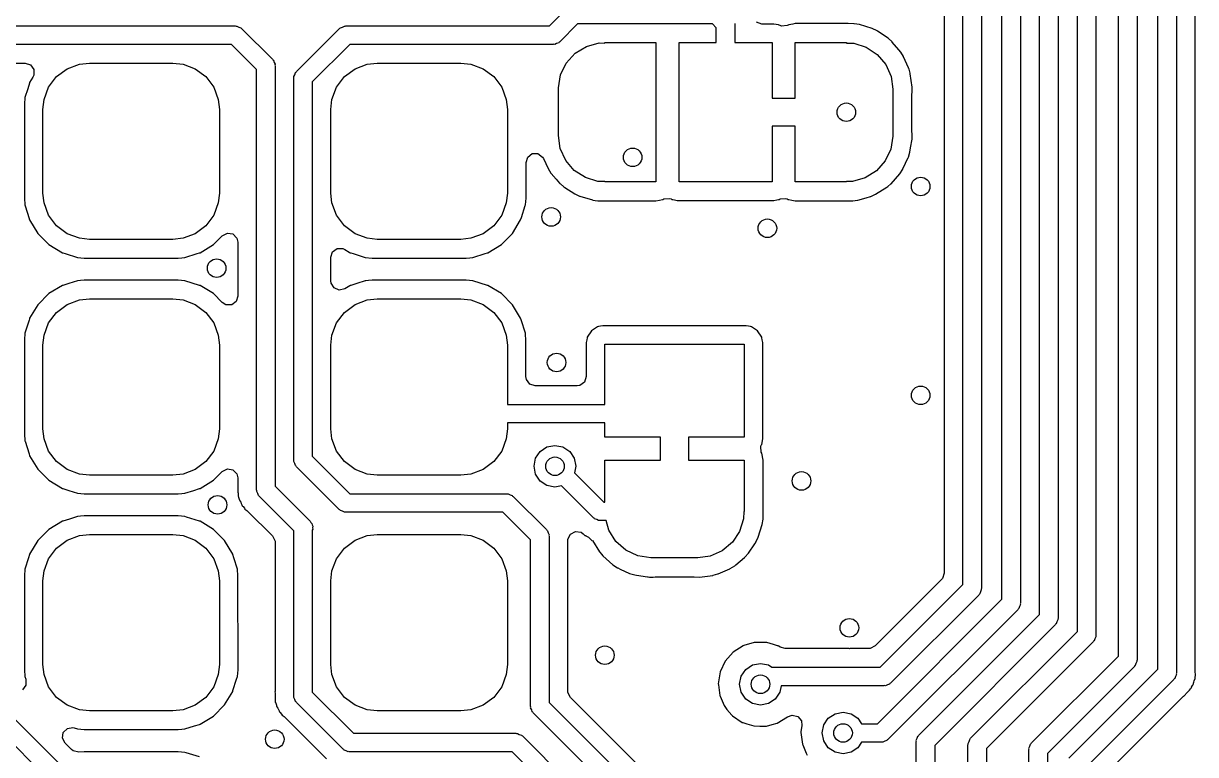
# Model space of a CAD drawing. Extents: x 100.2 to 143.8, y -109.8 to -50.2.
# Drawn here: x 119.29 to 131.91, y -89.07 to -81.19 of the extents above; entities that cross this region are included whole.
import ezdxf

# ---------------------------------------------------------------- set-up
doc = ezdxf.new("R2010")
doc.units = 0
doc.layers.add('BLACK', color=7, linetype='CONTINUOUS')

msp = doc.modelspace()

# ---------------------------------------------------------------- linework, layer by layer
at = {"layer": 'BLACK', "linetype": 'CONTINUOUS'}
for p, q in [((131.505, -88.1506), (131.505, -71.0234)), ((131.705, -70.982), (131.705, -88.192)), ((131.906, -88.1647), (131.906, -71.0355)), ((131.08, -88.0096), (131.08, -71.1684)), ((131.28, -71.127), (131.28, -88.051)), ((130.638, -87.7446), (130.638, -71.2924)), ((130.838, -71.251), (130.838, -87.786)), ((130.429, -71.407), (130.429, -87.603)), ((130.229, -87.5616), (130.229, -71.4484)), ((129.825, -87.3975), (129.825, -74.9234)), ((130.025, -74.882), (130.025, -87.4389)), ((129.605, -75.0656), (129.605, -87.2804)), ((129.405, -87.239), (129.405, -75.107)), ((129.204, -75.2311), (129.204, -87.1149)), ((124.953, -81.2205), (125.145, -81.0285)), ((118.112, -81.2205), (121.571, -81.2205)), ((121.571, -81.2205), (121.579, -81.223)), ((121.579, -81.223), (121.587, -81.2217)), ((121.587, -81.2217), (121.608, -81.2323)), ((121.608, -81.2323), (121.63, -81.2396)), ((121.63, -81.2396), (121.635, -81.2461)), ((121.635, -81.2461), (121.642, -81.2498)), ((121.642, -81.2498), (121.971, -81.5788)), ((122.229, -81.7112), (122.691, -81.2498)), ((122.691, -81.2498), (122.698, -81.2461)), ((122.698, -81.2461), (122.703, -81.2396)), ((122.703, -81.2396), (122.725, -81.2323)), ((122.725, -81.2323), (122.746, -81.2217)), ((122.746, -81.2217), (122.754, -81.223)), ((122.754, -81.223), (122.761, -81.2205)), ((122.761, -81.2205), (124.953, -81.2205)), ((125.257, -81.1992), (125.065, -81.3912)), ((126.708, -81.1992), (125.257, -81.1992)), ((126.75, -81.2414), (126.708, -81.1992)), ((126.75, -81.4), (126.75, -81.2414)), ((126.948, -81.1923), (126.95, -81.2)), ((126.95, -81.2), (126.95, -81.4)), ((127.241, -81.1995), (127.183, -81.1806)), ((127.37, -81.1995), (127.241, -81.1995)), ((127.396, -81.2048), (127.37, -81.1995)), ((127.419, -81.2092), (127.396, -81.2048)), ((127.428, -81.2111), (127.419, -81.2092)), ((127.419, -81.2092), (127.419, -81.2092)), ((127.436, -81.2165), (127.428, -81.2111)), ((127.437, -81.2169), (127.436, -81.2165)), ((127.452, -81.2217), (127.437, -81.2169)), ((127.513, -81.2169), (127.452, -81.2217)), ((127.514, -81.2165), (127.513, -81.2169)), ((127.522, -81.2111), (127.514, -81.2165)), ((127.531, -81.2092), (127.522, -81.2111)), ((127.575, -81.2004), (127.531, -81.2092)), ((127.531, -81.2092), (127.531, -81.2092)), ((127.6, -81.1956), (127.575, -81.2004)), ((128.075, -81.1956), (127.6, -81.1956)), ((128.087, -81.1948), (128.075, -81.1956)), ((128.088, -81.1948), (128.087, -81.1948)), ((128.091, -81.1943), (128.088, -81.1948)), ((128.088, -81.1948), (128.088, -81.1948)), ((128.169, -81.1958), (128.091, -81.1943)), ((128.231, -81.1969), (128.169, -81.1958)), ((128.235, -81.197), (128.231, -81.1969)), ((128.231, -81.1969), (128.231, -81.1969)), ((128.292, -81.2062), (128.235, -81.197)), ((128.428, -81.2489), (128.292, -81.2062)), ((128.481, -81.2739), (128.428, -81.2489)), ((125.058, -81.3949), (125.053, -81.4014)), ((125.065, -81.3912), (125.058, -81.3949)), ((128.484, -81.2758), (128.481, -81.2739)), ((128.486, -81.2773), (128.484, -81.2758)), ((128.484, -81.2758), (128.484, -81.2758)), ((128.6, -81.3533), (128.486, -81.2773)), ((128.643, -81.3919), (128.6, -81.3533)), ((128.645, -81.3946), (128.643, -81.3919)), ((128.717, -81.4794), (128.645, -81.3946)), ((121.53, -81.4205), (118.07, -81.4205)), ((121.8, -81.6909), (121.53, -81.4205)), ((122.803, -81.4205), (122.4, -81.8233)), ((124.995, -81.4205), (122.803, -81.4205)), ((125.002, -81.418), (124.995, -81.4205)), ((125.01, -81.4192), (125.002, -81.418)), ((125.031, -81.4086), (125.01, -81.4192)), ((125.053, -81.4014), (125.031, -81.4086)), ((125.135, -81.6204), (125.231, -81.5153)), ((125.231, -81.5153), (125.351, -81.4411)), ((125.351, -81.4411), (125.488, -81.4038)), ((125.488, -81.4038), (125.55, -81.405)), ((125.55, -81.405), (125.55, -81.4)), ((125.55, -81.4), (126.1, -81.4)), ((126.1, -81.4), (126.1, -82.9)), ((126.35, -82.9), (126.35, -81.4)), ((126.35, -81.4), (126.75, -81.4)), ((126.95, -81.4), (127.35, -81.4)), ((127.35, -81.4), (127.35, -82)), ((127.6, -82), (127.6, -81.4)), ((127.6, -81.4), (128.15, -81.4)), ((128.15, -81.4), (128.15, -81.405)), ((128.15, -81.405), (128.23, -81.4064)), ((128.23, -81.4064), (128.365, -81.4487)), ((128.365, -81.4487), (128.483, -81.5273)), ((128.735, -81.5015), (128.717, -81.4794)), ((128.766, -81.5507), (128.735, -81.5015)), ((118.328, -81.621), (119.307, -81.621)), ((119.307, -81.621), (119.366, -81.6399)), ((119.366, -81.6399), (119.402, -81.6894)), ((119.76, -81.6814), (119.892, -81.6317)), ((119.892, -81.6317), (120, -81.62)), ((120, -81.62), (120.9, -81.62)), ((120.9, -81.62), (121.008, -81.6317)), ((121.008, -81.6317), (121.14, -81.6814)), ((121.971, -81.5788), (121.975, -81.586)), ((121.975, -81.586), (121.981, -81.5907)), ((121.981, -81.5907), (121.989, -81.613)), ((121.989, -81.613), (121.999, -81.6339)), ((121.999, -81.6339), (121.998, -81.6418)), ((121.998, -81.6418), (122, -81.6495)), ((122, -81.6495), (122, -86.1781)), ((122.86, -81.6814), (122.992, -81.6317)), ((122.992, -81.6317), (123.1, -81.62)), ((123.1, -81.62), (124, -81.62)), ((124, -81.62), (124.108, -81.6317)), ((124.108, -81.6317), (124.24, -81.6814)), ((125.074, -81.748), (125.135, -81.6204)), ((128.483, -81.5273), (128.574, -81.6358)), ((128.574, -81.6358), (128.632, -81.7655)), ((128.767, -81.554), (128.766, -81.5507)), ((128.82, -81.6729), (128.767, -81.554)), ((128.767, -81.554), (128.767, -81.554)), ((119.392, -81.7713), (119.357, -81.8294)), ((119.402, -81.7506), (119.392, -81.7713)), ((119.402, -81.6894), (119.402, -81.7506)), ((119.561, -81.8797), (119.646, -81.7664)), ((119.646, -81.7664), (119.76, -81.6814)), ((121.14, -81.6814), (121.254, -81.7664)), ((121.254, -81.7664), (121.339, -81.8797)), ((121.8, -86.2195), (121.8, -81.6909)), ((122.2, -81.7819), (122.202, -81.7742)), ((122.201, -81.7662), (122.212, -81.7454)), ((122.202, -81.7742), (122.201, -81.7662)), ((122.212, -81.7454), (122.219, -81.7231)), ((122.219, -81.7231), (122.226, -81.7183)), ((122.226, -81.7183), (122.229, -81.7112)), ((122.661, -81.8797), (122.746, -81.7664)), ((122.746, -81.7664), (122.86, -81.6814)), ((124.24, -81.6814), (124.354, -81.7664)), ((124.354, -81.7664), (124.439, -81.8797)), ((125.05, -81.8878), (125.074, -81.748)), ((128.632, -81.7655), (128.649, -81.9)), ((128.824, -81.6818), (128.82, -81.6729)), ((128.825, -81.6852), (128.824, -81.6818)), ((128.837, -81.7299), (128.825, -81.6852)), ((128.825, -81.6852), (128.825, -81.6852)), ((128.839, -81.7377), (128.837, -81.7299)), ((128.858, -81.8797), (128.839, -81.7377)), ((119.336, -81.8973), (119.306, -81.9912)), ((119.355, -81.8351), (119.336, -81.8973)), ((119.357, -81.8294), (119.355, -81.8351)), ((119.355, -81.8351), (119.355, -81.8351)), ((119.512, -82.0124), (119.561, -81.8797)), ((121.339, -81.8797), (121.388, -82.0124)), ((122.2, -85.8981), (122.2, -81.7819)), ((122.4, -81.8233), (122.4, -85.8567)), ((122.612, -82.0124), (122.661, -81.8797)), ((124.439, -81.8797), (124.488, -82.0124)), ((125.05, -81.9), (125.05, -81.8878)), ((125.05, -82.4), (125.05, -81.9)), ((128.649, -81.9), (128.65, -81.9)), ((128.65, -81.9), (128.65, -82.4)), ((128.857, -81.9376), (128.858, -81.8797)), ((119.306, -81.9912), (119.3, -82.0637)), ((119.5, -82.1197), (119.512, -82.0124)), ((121.388, -82.0124), (121.4, -82.1197)), ((122.6, -82.1197), (122.612, -82.0124)), ((124.488, -82.0124), (124.5, -82.1197)), ((127.35, -82), (127.6, -82)), ((128.854, -81.9624), (128.856, -81.9472)), ((128.854, -82.3474), (128.854, -81.9624)), ((128.856, -81.9472), (128.857, -81.9411)), ((128.857, -81.9411), (128.857, -81.9376)), ((128.857, -81.9411), (128.857, -81.9411)), ((119.3, -82.0637), (119.3, -83.0763)), ((119.5, -83.0203), (119.5, -82.1197)), ((121.4, -82.1197), (121.4, -83.0203)), ((122.6, -83.0203), (122.6, -82.1197)), ((124.5, -82.1197), (124.5, -83.0203)), ((125.07, -82.5403), (125.05, -82.4)), ((127.6, -82.3), (127.35, -82.3)), ((127.35, -82.3), (127.35, -82.9)), ((127.6, -82.9), (127.6, -82.3)), ((128.65, -82.4061), (128.628, -82.5462)), ((128.65, -82.4), (128.649, -82.4)), ((128.649, -82.4), (128.65, -82.4061)), ((128.855, -82.3602), (128.854, -82.3474)), ((128.858, -82.3797), (128.855, -82.3602)), ((128.857, -82.4376), (128.858, -82.3797)), ((128.835, -82.5791), (128.842, -82.5326)), ((128.842, -82.5326), (128.857, -82.4411)), ((128.857, -82.4411), (128.857, -82.4376)), ((128.857, -82.4411), (128.857, -82.4411)), ((124.701, -82.6906), (124.719, -82.6324)), ((124.719, -82.6324), (124.769, -82.5964)), ((124.769, -82.5964), (124.83, -82.5964)), ((124.83, -82.5964), (124.88, -82.6324)), ((124.88, -82.6324), (124.89, -82.6496)), ((124.89, -82.6496), (124.938, -82.7568)), ((125.129, -82.6694), (125.07, -82.5403)), ((128.628, -82.5462), (128.568, -82.6745)), ((128.759, -82.7597), (128.817, -82.6378)), ((128.817, -82.6378), (128.818, -82.6346)), ((128.818, -82.6346), (128.835, -82.5791)), ((124.701, -83.0763), (124.701, -82.6906)), ((124.938, -82.7568), (124.97, -82.8056)), ((125.221, -82.7768), (125.129, -82.6694)), ((125.34, -82.8539), (125.221, -82.7768)), ((128.474, -82.7808), (128.354, -82.8564)), ((128.568, -82.6745), (128.474, -82.7808)), ((128.725, -82.8127), (128.757, -82.7642)), ((128.757, -82.7642), (128.759, -82.7597)), ((124.97, -82.8056), (124.972, -82.8083)), ((124.972, -82.8083), (124.972, -82.8083)), ((124.972, -82.8083), (125.026, -82.871)), ((125.026, -82.871), (125.063, -82.9141)), ((125.476, -82.8945), (125.34, -82.8539)), ((125.55, -82.895), (125.476, -82.8945)), ((125.55, -82.9), (125.55, -82.895)), ((126.1, -82.9), (125.55, -82.9)), ((127.35, -82.9), (126.35, -82.9)), ((128.15, -82.9), (127.6, -82.9)), ((128.218, -82.8954), (128.15, -82.895)), ((128.15, -82.895), (128.15, -82.9)), ((128.354, -82.8564), (128.218, -82.8954)), ((128.631, -82.92), (128.725, -82.8127)), ((119.512, -83.1276), (119.5, -83.0203)), ((121.4, -83.0203), (121.388, -83.1276)), ((122.612, -83.1276), (122.6, -83.0203)), ((124.5, -83.0203), (124.488, -83.1276)), ((125.063, -82.9141), (125.066, -82.9164)), ((125.066, -82.9164), (125.066, -82.9164)), ((125.066, -82.9164), (125.072, -82.9223)), ((125.072, -82.9223), (125.107, -82.9522)), ((125.107, -82.9522), (125.11, -82.9541)), ((125.11, -82.9541), (125.11, -82.9541)), ((125.11, -82.9541), (125.118, -82.9595)), ((125.118, -82.9595), (125.227, -83.0301)), ((125.227, -83.0301), (125.235, -83.034)), ((125.235, -83.034), (125.276, -83.0529)), ((128.412, -83.0577), (128.465, -83.034)), ((128.465, -83.034), (128.586, -82.9576)), ((128.586, -82.9576), (128.596, -82.9499)), ((128.596, -82.9499), (128.628, -82.9223)), ((128.628, -82.9223), (128.631, -82.92)), ((128.628, -82.9223), (128.628, -82.9223)), ((119.3, -83.0763), (119.306, -83.1488)), ((119.306, -83.1488), (119.334, -83.2385)), ((119.561, -83.2603), (119.512, -83.1276)), ((121.388, -83.1276), (121.339, -83.2603)), ((122.661, -83.2603), (122.612, -83.1276)), ((124.488, -83.1276), (124.439, -83.2603)), ((124.651, -83.2859), (124.692, -83.1538)), ((124.692, -83.1538), (124.694, -83.1488)), ((124.694, -83.1488), (124.701, -83.0763)), ((125.276, -83.0529), (125.276, -83.0529)), ((125.276, -83.0529), (125.28, -83.0544)), ((125.28, -83.0544), (125.417, -83.0955)), ((125.417, -83.0955), (125.42, -83.096)), ((125.42, -83.096), (125.42, -83.096)), ((125.42, -83.096), (125.444, -83.0996)), ((125.444, -83.0996), (125.474, -83.104)), ((125.474, -83.104), (125.617, -83.1049)), ((125.617, -83.1049), (125.62, -83.1046)), ((125.62, -83.1046), (125.624, -83.1044)), ((125.624, -83.1044), (126.1, -83.1044)), ((126.1, -83.1044), (126.137, -83.097)), ((126.137, -83.097), (126.169, -83.0908)), ((126.169, -83.0908), (126.178, -83.0889)), ((126.169, -83.0908), (126.169, -83.0908)), ((126.178, -83.0889), (126.186, -83.0835)), ((126.186, -83.0835), (126.187, -83.0831)), ((126.187, -83.0831), (126.248, -83.0783)), ((126.248, -83.0783), (126.263, -83.0831)), ((126.263, -83.0831), (126.264, -83.0835)), ((126.264, -83.0835), (126.272, -83.0889)), ((126.272, -83.0889), (126.281, -83.0908)), ((126.281, -83.0908), (126.281, -83.0908)), ((126.281, -83.0908), (126.3, -83.0944)), ((126.3, -83.0944), (126.33, -83.1005)), ((126.33, -83.1005), (127.37, -83.1005)), ((127.37, -83.1005), (127.4, -83.0944)), ((127.4, -83.0944), (127.419, -83.0908)), ((127.419, -83.0908), (127.428, -83.0889)), ((127.419, -83.0908), (127.419, -83.0908)), ((127.428, -83.0889), (127.436, -83.0835)), ((127.436, -83.0835), (127.437, -83.0831)), ((127.437, -83.0831), (127.498, -83.0783)), ((127.498, -83.0783), (127.513, -83.0831)), ((127.513, -83.0831), (127.514, -83.0835)), ((127.514, -83.0835), (127.522, -83.0889)), ((127.522, -83.0889), (127.531, -83.0908)), ((127.531, -83.0908), (127.531, -83.0908)), ((127.531, -83.0908), (127.563, -83.097)), ((127.563, -83.097), (127.6, -83.1044)), ((127.6, -83.1044), (128.141, -83.1044)), ((128.141, -83.1044), (128.142, -83.1044)), ((128.142, -83.1044), (128.217, -83.1049)), ((128.217, -83.1049), (128.221, -83.1044)), ((128.221, -83.1044), (128.271, -83.0975)), ((128.221, -83.1044), (128.221, -83.1044)), ((128.271, -83.0975), (128.275, -83.097)), ((128.271, -83.0975), (128.271, -83.0975)), ((128.275, -83.097), (128.363, -83.0718)), ((128.363, -83.0718), (128.409, -83.0586)), ((128.409, -83.0586), (128.412, -83.0577)), ((128.409, -83.0586), (128.409, -83.0586)), ((119.334, -83.2385), (119.349, -83.2859)), ((119.349, -83.2859), (119.357, -83.3106)), ((119.646, -83.3736), (119.561, -83.2603)), ((121.339, -83.2603), (121.254, -83.3736)), ((122.746, -83.3736), (122.661, -83.2603)), ((124.439, -83.2603), (124.354, -83.3736)), ((124.643, -83.3106), (124.651, -83.2859)), ((119.357, -83.3106), (119.445, -83.4555)), ((119.76, -83.4586), (119.646, -83.3736)), ((121.254, -83.3736), (121.14, -83.4586)), ((122.86, -83.4586), (122.746, -83.3736)), ((124.354, -83.3736), (124.24, -83.4586)), ((124.555, -83.4555), (124.643, -83.3106)), ((119.445, -83.4555), (119.564, -83.5754)), ((119.892, -83.5083), (119.76, -83.4586)), ((120, -83.52), (119.892, -83.5083)), ((120.9, -83.52), (120, -83.52)), ((121.008, -83.5083), (120.9, -83.52)), ((121.14, -83.4586), (121.008, -83.5083)), ((121.336, -83.5754), (121.431, -83.4799)), ((121.431, -83.4799), (121.486, -83.4521)), ((121.486, -83.4521), (121.546, -83.4617)), ((121.546, -83.4617), (121.589, -83.505)), ((121.589, -83.505), (121.6, -83.5499)), ((122.992, -83.5083), (122.86, -83.4586)), ((123.1, -83.52), (122.992, -83.5083)), ((124, -83.52), (123.1, -83.52)), ((124.108, -83.5083), (124, -83.52)), ((124.24, -83.4586), (124.108, -83.5083)), ((124.436, -83.5754), (124.555, -83.4555)), ((119.564, -83.5754), (119.709, -83.6632)), ((119.709, -83.6632), (119.715, -83.6649)), ((119.715, -83.6649), (119.715, -83.6649)), ((119.715, -83.6649), (119.74, -83.6728)), ((121.16, -83.6728), (121.185, -83.6649)), ((121.185, -83.6649), (121.191, -83.6632)), ((121.185, -83.6649), (121.185, -83.6649)), ((121.191, -83.6632), (121.336, -83.5754)), ((121.6, -83.5499), (121.6, -84.1301)), ((122.601, -83.7123), (122.619, -83.6541)), ((122.619, -83.6541), (122.669, -83.6182)), ((122.669, -83.6182), (122.73, -83.6182)), ((122.73, -83.6182), (122.751, -83.6276)), ((122.751, -83.6276), (122.798, -83.6561)), ((122.798, -83.6561), (122.809, -83.6632)), ((122.809, -83.6632), (122.815, -83.6649)), ((122.815, -83.6649), (122.815, -83.6649)), ((122.815, -83.6649), (122.84, -83.6728)), ((124.26, -83.6728), (124.285, -83.6649)), ((124.285, -83.6649), (124.291, -83.6632)), ((124.285, -83.6649), (124.285, -83.6649)), ((124.291, -83.6632), (124.436, -83.5754)), ((119.74, -83.6728), (119.871, -83.7138)), ((119.871, -83.7138), (119.944, -83.7205)), ((119.944, -83.7205), (120.45, -83.7205)), ((120.45, -83.7205), (120.956, -83.7205)), ((120.956, -83.7205), (120.996, -83.7169)), ((120.996, -83.7169), (121.024, -83.7143)), ((121.024, -83.7143), (121.029, -83.7138)), ((121.024, -83.7143), (121.024, -83.7143)), ((121.029, -83.7138), (121.16, -83.6728)), ((122.601, -83.9677), (122.601, -83.7123)), ((122.84, -83.6728), (122.971, -83.7138)), ((122.971, -83.7138), (123.044, -83.7205)), ((123.044, -83.7205), (123.55, -83.7205)), ((123.55, -83.7205), (124.056, -83.7205)), ((124.056, -83.7205), (124.096, -83.7169)), ((124.096, -83.7169), (124.124, -83.7143)), ((124.124, -83.7143), (124.129, -83.7138)), ((124.124, -83.7143), (124.124, -83.7143)), ((124.129, -83.7138), (124.26, -83.6728)), ((119.709, -84.0168), (119.564, -84.1046)), ((119.715, -84.0151), (119.709, -84.0168)), ((119.78, -83.9948), (119.715, -84.0151)), ((119.715, -84.0151), (119.715, -84.0151)), ((119.871, -83.9662), (119.78, -83.9948)), ((119.876, -83.9657), (119.871, -83.9662)), ((119.904, -83.9631), (119.876, -83.9657)), ((119.876, -83.9657), (119.876, -83.9657)), ((119.944, -83.9595), (119.904, -83.9631)), ((120.45, -83.9595), (119.944, -83.9595)), ((120.956, -83.9595), (120.45, -83.9595)), ((121.029, -83.9662), (120.956, -83.9595)), ((121.107, -83.9905), (121.029, -83.9662)), ((121.185, -84.0151), (121.107, -83.9905)), ((121.191, -84.0168), (121.185, -84.0151)), ((121.185, -84.0151), (121.185, -84.0151)), ((121.336, -84.1046), (121.191, -84.0168)), ((122.603, -83.9903), (122.601, -83.9677)), ((122.635, -84.0426), (122.603, -83.9903)), ((122.691, -84.0663), (122.635, -84.0426)), ((122.804, -84.0199), (122.751, -84.0524)), ((122.809, -84.0168), (122.804, -84.0199)), ((122.804, -84.0199), (122.804, -84.0199)), ((122.815, -84.0151), (122.809, -84.0168)), ((122.88, -83.9948), (122.815, -84.0151)), ((122.815, -84.0151), (122.815, -84.0151)), ((122.971, -83.9662), (122.88, -83.9948)), ((122.976, -83.9657), (122.971, -83.9662)), ((123.004, -83.9631), (122.976, -83.9657)), ((122.976, -83.9657), (122.976, -83.9657)), ((123.044, -83.9595), (123.004, -83.9631)), ((123.55, -83.9595), (123.044, -83.9595)), ((124.056, -83.9595), (123.55, -83.9595)), ((124.129, -83.9662), (124.056, -83.9595)), ((124.207, -83.9905), (124.129, -83.9662)), ((124.285, -84.0151), (124.207, -83.9905)), ((124.291, -84.0168), (124.285, -84.0151)), ((124.285, -84.0151), (124.285, -84.0151)), ((124.436, -84.1046), (124.291, -84.0168)), ((119.564, -84.1046), (119.445, -84.2245)), ((119.76, -84.2214), (119.892, -84.1717)), ((119.892, -84.1717), (120, -84.16)), ((120, -84.16), (120.9, -84.16)), ((120.9, -84.16), (121.008, -84.1717)), ((121.008, -84.1717), (121.14, -84.2214)), ((121.431, -84.2001), (121.336, -84.1046)), ((121.6, -84.1301), (121.581, -84.1883)), ((122.751, -84.0524), (122.691, -84.0663)), ((122.86, -84.2214), (122.992, -84.1717)), ((122.992, -84.1717), (123.1, -84.16)), ((123.1, -84.16), (124, -84.16)), ((124, -84.16), (124.108, -84.1717)), ((124.108, -84.1717), (124.24, -84.2214)), ((124.555, -84.2245), (124.436, -84.1046)), ((119.445, -84.2245), (119.357, -84.3694)), ((119.646, -84.3064), (119.76, -84.2214)), ((121.14, -84.2214), (121.254, -84.3064)), ((121.47, -84.2243), (121.431, -84.2001)), ((121.532, -84.2243), (121.47, -84.2243)), ((121.581, -84.1883), (121.532, -84.2243)), ((122.746, -84.3064), (122.86, -84.2214)), ((124.24, -84.2214), (124.354, -84.3064)), ((124.643, -84.3694), (124.555, -84.2245)), ((119.351, -84.3886), (119.306, -84.5312)), ((119.355, -84.3751), (119.351, -84.3886)), ((119.357, -84.3694), (119.355, -84.3751)), ((119.355, -84.3751), (119.355, -84.3751)), ((119.512, -84.5524), (119.561, -84.4197)), ((119.561, -84.4197), (119.646, -84.3064)), ((121.254, -84.3064), (121.339, -84.4197)), ((121.339, -84.4197), (121.388, -84.5524)), ((122.612, -84.5524), (122.661, -84.4197)), ((122.661, -84.4197), (122.746, -84.3064)), ((124.354, -84.3064), (124.439, -84.4197)), ((124.439, -84.4197), (124.488, -84.5524)), ((124.645, -84.3751), (124.643, -84.3694)), ((124.648, -84.3859), (124.645, -84.3751)), ((124.645, -84.3751), (124.645, -84.3751)), ((124.694, -84.5312), (124.648, -84.3859)), ((119.306, -84.5312), (119.3, -84.6037)), ((119.5, -84.6597), (119.512, -84.5524)), ((121.388, -84.5524), (121.4, -84.6597)), ((122.6, -84.6597), (122.612, -84.5524)), ((124.488, -84.5524), (124.5, -84.6597)), ((124.694, -84.5364), (124.694, -84.5312)), ((124.695, -84.5432), (124.694, -84.5364)), ((124.694, -84.5364), (124.694, -84.5364)), ((124.7, -84.6037), (124.695, -84.5432)), ((125.405, -84.5054), (125.361, -84.5718)), ((125.472, -84.4611), (125.405, -84.5054)), ((125.481, -84.4592), (125.472, -84.4611)), ((125.504, -84.4547), (125.481, -84.4592)), ((125.481, -84.4592), (125.481, -84.4592)), ((125.53, -84.4495), (125.504, -84.4547)), ((127.07, -84.4495), (125.53, -84.4495)), ((127.096, -84.4547), (127.07, -84.4495)), ((127.119, -84.4592), (127.096, -84.4547)), ((127.128, -84.4611), (127.119, -84.4592)), ((127.119, -84.4592), (127.119, -84.4592)), ((127.195, -84.5054), (127.128, -84.4611)), ((127.239, -84.5718), (127.195, -84.5054)), ((119.3, -84.6037), (119.3, -85.6163)), ((119.5, -85.5603), (119.5, -84.6597)), ((121.4, -84.6597), (121.4, -85.5603)), ((122.6, -85.5603), (122.6, -84.6597)), ((124.5, -84.6597), (124.5, -85.298)), ((124.7, -84.9985), (124.7, -84.6037)), ((125.355, -84.6015), (125.35, -84.6303)), ((125.35, -84.6303), (125.35, -84.9985)), ((125.359, -84.5813), (125.355, -84.6015)), ((125.361, -84.5718), (125.359, -84.5813)), ((125.359, -84.5813), (125.359, -84.5813)), ((125.55, -85.298), (125.55, -84.65)), ((125.55, -84.65), (127.05, -84.65)), ((127.05, -84.65), (127.05, -85.65)), ((127.241, -84.5813), (127.239, -84.5718)), ((127.245, -84.6015), (127.241, -84.5813)), ((127.241, -84.5813), (127.241, -84.5813)), ((127.251, -84.6303), (127.245, -84.6015)), ((127.251, -85.6697), (127.251, -84.6303)), ((124.705, -85.0291), (124.7, -84.9985)), ((124.741, -85.0786), (124.705, -85.0291)), ((125.331, -85.0567), (125.281, -85.0927)), ((125.35, -84.9985), (125.331, -85.0567)), ((124.799, -85.0975), (124.741, -85.0786)), ((125.251, -85.0975), (124.799, -85.0975)), ((125.281, -85.0927), (125.251, -85.0975)), ((124.5, -85.298), (125.55, -85.298)), ((119.512, -85.6676), (119.5, -85.5603)), ((121.4, -85.5603), (121.388, -85.6676)), ((122.612, -85.6676), (122.6, -85.5603)), ((124.5, -85.5603), (124.488, -85.6676)), ((125.55, -85.498), (124.5, -85.498)), ((124.5, -85.498), (124.5, -85.5603)), ((125.55, -85.65), (125.55, -85.498)), ((119.3, -85.6163), (119.306, -85.6888)), ((119.306, -85.6888), (119.308, -85.6939)), ((119.561, -85.8003), (119.512, -85.6676)), ((121.388, -85.6676), (121.339, -85.8003)), ((122.661, -85.8003), (122.612, -85.6676)), ((124.488, -85.6676), (124.439, -85.8003)), ((126.15, -85.65), (125.55, -85.65)), ((126.15, -85.9), (126.15, -85.65)), ((127.05, -85.65), (126.45, -85.65)), ((126.45, -85.65), (126.45, -85.9)), ((127.239, -85.7282), (127.251, -85.6697)), ((119.308, -85.6939), (119.351, -85.8313)), ((119.646, -85.9136), (119.561, -85.8003)), ((121.339, -85.8003), (121.254, -85.9136)), ((122.746, -85.9136), (122.661, -85.8003)), ((124.439, -85.8003), (124.354, -85.9136)), ((124.805, -85.8779), (124.854, -85.8049)), ((124.854, -85.8049), (124.927, -85.7561)), ((124.927, -85.7561), (125.013, -85.739)), ((125.013, -85.739), (125.099, -85.7561)), ((125.099, -85.7561), (125.172, -85.8049)), ((125.172, -85.8049), (125.221, -85.8779)), ((127.228, -85.7519), (127.233, -85.7371)), ((127.233, -85.8129), (127.228, -85.7519)), ((127.233, -85.7363), (127.239, -85.7282)), ((127.233, -85.7371), (127.233, -85.7363)), ((127.233, -85.8137), (127.233, -85.8129)), ((127.239, -85.8218), (127.233, -85.8137)), ((119.351, -85.8313), (119.357, -85.8506)), ((119.357, -85.8506), (119.445, -85.9955)), ((119.76, -85.9986), (119.646, -85.9136)), ((121.254, -85.9136), (121.14, -85.9986)), ((122.202, -85.9058), (122.2, -85.8981)), ((122.201, -85.9138), (122.202, -85.9058)), ((122.212, -85.9346), (122.201, -85.9138)), ((122.219, -85.9569), (122.212, -85.9346)), ((122.4, -85.8567), (122.803, -86.2595)), ((122.86, -85.9986), (122.746, -85.9136)), ((124.354, -85.9136), (124.24, -85.9986)), ((124.788, -85.964), (124.805, -85.8779)), ((125.221, -85.8779), (125.238, -85.964)), ((125.55, -86.35), (125.55, -85.9)), ((125.55, -85.9), (126.15, -85.9)), ((126.45, -85.9), (127.05, -85.9)), ((127.05, -85.9), (127.05, -86.45)), ((127.254, -85.9), (127.239, -85.8218)), ((127.254, -86.3753), (127.254, -85.9)), ((119.445, -85.9955), (119.564, -86.1154)), ((119.892, -86.0483), (119.76, -85.9986)), ((120, -86.06), (119.892, -86.0483)), ((120.9, -86.06), (120, -86.06)), ((121.008, -86.0483), (120.9, -86.06)), ((121.14, -85.9986), (121.008, -86.0483)), ((121.336, -86.1154), (121.431, -86.0199)), ((121.431, -86.0199), (121.486, -85.9921)), ((121.486, -85.9921), (121.546, -86.0017)), ((121.546, -86.0017), (121.589, -86.045)), ((121.589, -86.045), (121.6, -86.0899)), ((122.226, -85.9617), (122.219, -85.9569)), ((122.229, -85.9688), (122.226, -85.9617)), ((122.691, -86.4302), (122.229, -85.9688)), ((122.992, -86.0483), (122.86, -85.9986)), ((123.1, -86.06), (122.992, -86.0483)), ((124, -86.06), (123.1, -86.06)), ((124.108, -86.0483), (124, -86.06)), ((124.24, -85.9986), (124.108, -86.0483)), ((124.805, -86.0501), (124.788, -85.964)), ((124.854, -86.1231), (124.805, -86.0501)), ((125.238, -85.964), (125.224, -86.0337)), ((125.224, -86.0337), (125.54, -86.35)), ((119.564, -86.1154), (119.709, -86.2032)), ((121.191, -86.2032), (121.336, -86.1154)), ((121.6, -86.1701), (121.598, -86.1748)), ((121.598, -86.1748), (121.598, -86.184)), ((121.598, -86.184), (121.6, -86.2243)), ((121.6, -86.0899), (121.6, -86.166)), ((121.6, -86.166), (121.6, -86.1701)), ((122, -86.1781), (122.378, -86.5553)), ((124.927, -86.1719), (124.854, -86.1231)), ((125.013, -86.189), (124.927, -86.1719)), ((125.083, -86.1751), (125.013, -86.189)), ((125.428, -86.5207), (125.083, -86.1751)), ((119.709, -86.2032), (119.715, -86.2049)), ((119.715, -86.2049), (119.715, -86.2049)), ((119.715, -86.2049), (119.777, -86.2243)), ((119.777, -86.2243), (119.871, -86.2538)), ((119.871, -86.2538), (119.944, -86.2605)), ((119.944, -86.2605), (120.45, -86.2605)), ((120.45, -86.2605), (120.956, -86.2605)), ((120.956, -86.2605), (120.996, -86.2569)), ((120.996, -86.2569), (121.024, -86.2543)), ((121.024, -86.2543), (121.029, -86.2538)), ((121.024, -86.2543), (121.024, -86.2543)), ((121.029, -86.2538), (121.123, -86.2243)), ((121.123, -86.2243), (121.185, -86.2049)), ((121.185, -86.2049), (121.191, -86.2032)), ((121.185, -86.2049), (121.185, -86.2049)), ((121.6, -86.2243), (121.6, -86.228)), ((121.6, -86.228), (121.6, -86.2474)), ((121.6, -86.2474), (121.601, -86.2519)), ((121.601, -86.2519), (121.601, -86.2571)), ((121.601, -86.2571), (121.602, -86.2867)), ((121.602, -86.2867), (121.606, -86.2951)), ((121.606, -86.2951), (121.606, -86.2951)), ((121.606, -86.2951), (121.607, -86.2973)), ((121.607, -86.2973), (121.613, -86.3182)), ((121.613, -86.3182), (121.615, -86.3295)), ((121.803, -86.2272), (121.8, -86.2195)), ((121.802, -86.2351), (121.803, -86.2272)), ((121.812, -86.256), (121.802, -86.2351)), ((121.82, -86.2783), (121.812, -86.256)), ((121.826, -86.283), (121.82, -86.2783)), ((121.83, -86.2902), (121.826, -86.283)), ((122.2, -86.6609), (121.83, -86.2902)), ((122.803, -86.2595), (124.493, -86.2595)), ((124.493, -86.2595), (124.5, -86.262)), ((124.5, -86.262), (124.508, -86.2608)), ((124.508, -86.2608), (124.529, -86.2714)), ((124.529, -86.2714), (124.551, -86.2786)), ((124.551, -86.2786), (124.556, -86.2851)), ((124.556, -86.2851), (124.563, -86.2888)), ((124.563, -86.2888), (124.921, -86.6463)), ((121.615, -86.3295), (121.62, -86.3373)), ((121.62, -86.3373), (121.629, -86.3522)), ((121.629, -86.3522), (121.636, -86.3651)), ((121.636, -86.3651), (121.642, -86.3792)), ((121.642, -86.3792), (121.646, -86.3896)), ((121.646, -86.3896), (121.65, -86.3944)), ((121.65, -86.3944), (121.655, -86.3988)), ((121.655, -86.3988), (121.669, -86.4169)), ((121.669, -86.4169), (121.674, -86.4248)), ((121.674, -86.4248), (121.697, -86.4425)), ((121.697, -86.4425), (121.707, -86.4513)), ((122.698, -86.4339), (122.691, -86.4302)), ((122.703, -86.4404), (122.698, -86.4339)), ((122.725, -86.4477), (122.703, -86.4404)), ((125.54, -86.35), (125.55, -86.35)), ((127.255, -86.3875), (127.254, -86.3753)), ((127.254, -86.5057), (127.255, -86.4171)), ((127.256, -86.3913), (127.255, -86.3875)), ((127.255, -86.4171), (127.256, -86.3913)), ((119.709, -86.5568), (119.564, -86.6446)), ((119.715, -86.5551), (119.709, -86.5568)), ((119.785, -86.5331), (119.715, -86.5551)), ((119.715, -86.5551), (119.715, -86.5551)), ((119.871, -86.5062), (119.785, -86.5331)), ((119.876, -86.5057), (119.871, -86.5062)), ((119.904, -86.5031), (119.876, -86.5057)), ((119.876, -86.5057), (119.876, -86.5057)), ((119.944, -86.4995), (119.904, -86.5031)), ((120.45, -86.4995), (119.944, -86.4995)), ((120.956, -86.4995), (120.45, -86.4995)), ((121.029, -86.5062), (120.956, -86.4995)), ((121.046, -86.5117), (121.029, -86.5062)), ((121.185, -86.5551), (121.046, -86.5117)), ((121.191, -86.5568), (121.185, -86.5551)), ((121.185, -86.5551), (121.185, -86.5551)), ((121.336, -86.6446), (121.191, -86.5568)), ((121.707, -86.4513), (121.971, -86.715)), ((122.378, -86.5553), (122.385, -86.5694)), ((122.385, -86.5694), (122.396, -86.5806)), ((122.746, -86.4583), (122.725, -86.4477)), ((122.754, -86.457), (122.746, -86.4583)), ((122.761, -86.4595), (122.754, -86.457)), ((124.451, -86.4595), (122.761, -86.4595)), ((124.75, -86.7584), (124.451, -86.4595)), ((125.435, -86.5244), (125.428, -86.5207)), ((125.44, -86.5309), (125.435, -86.5244)), ((125.462, -86.5381), (125.44, -86.5309)), ((125.483, -86.5488), (125.462, -86.5381)), ((125.491, -86.5475), (125.483, -86.5488)), ((125.499, -86.55), (125.491, -86.5475)), ((125.564, -86.55), (125.499, -86.55)), ((125.594, -86.6542), (125.564, -86.55)), ((127.044, -86.5299), (127.001, -86.6653)), ((127.045, -86.45), (127.044, -86.5299)), ((127.05, -86.45), (127.045, -86.45)), ((127.244, -86.5917), (127.253, -86.5345)), ((127.253, -86.5345), (127.254, -86.5057)), ((119.564, -86.6446), (119.445, -86.7645)), ((121.455, -86.7645), (121.336, -86.6446)), ((122.2, -88.4386), (122.2, -86.6609)), ((122.396, -86.5806), (122.399, -86.5962)), ((122.399, -86.5962), (122.406, -86.6104)), ((122.406, -86.6416), (122.4, -86.652)), ((122.4, -86.652), (122.4, -88.3972)), ((122.406, -86.6104), (122.403, -86.626)), ((122.403, -86.626), (122.406, -86.6416)), ((124.921, -86.6463), (124.924, -86.6535)), ((124.924, -86.6535), (124.931, -86.6582)), ((124.931, -86.6582), (124.938, -86.6805)), ((124.938, -86.6805), (124.949, -86.7014)), ((125.152, -86.7499), (125.18, -86.6951)), ((125.18, -86.6951), (125.234, -86.6668)), ((125.234, -86.6668), (125.294, -86.6757)), ((125.294, -86.6757), (125.318, -86.6918)), ((125.318, -86.6918), (125.329, -86.7022)), ((125.669, -86.7741), (125.594, -86.6542)), ((127.001, -86.6653), (126.923, -86.7833)), ((127.201, -86.7284), (127.244, -86.5917)), ((119.445, -86.7645), (119.357, -86.9094)), ((119.646, -86.8464), (119.76, -86.7614)), ((119.76, -86.7614), (119.892, -86.7117)), ((119.892, -86.7117), (120, -86.7)), ((120, -86.7), (120.9, -86.7)), ((120.9, -86.7), (121.008, -86.7117)), ((121.008, -86.7117), (121.14, -86.7614)), ((121.14, -86.7614), (121.254, -86.8464)), ((121.543, -86.9094), (121.455, -86.7645)), ((121.971, -86.715), (121.999, -86.7695)), ((121.999, -86.7695), (122, -86.785)), ((122, -86.785), (122, -88.3851)), ((122.746, -86.8464), (122.86, -86.7614)), ((122.86, -86.7614), (122.992, -86.7117)), ((122.992, -86.7117), (123.1, -86.7)), ((123.1, -86.7), (124, -86.7)), ((124, -86.7), (124.108, -86.7117)), ((124.108, -86.7117), (124.24, -86.7614)), ((124.24, -86.7614), (124.354, -86.8464)), ((124.75, -88.55), (124.75, -86.7584)), ((124.949, -86.7014), (124.948, -86.7093)), ((124.948, -86.7093), (124.95, -86.717)), ((124.95, -86.717), (124.95, -88.5086)), ((125.151, -86.7664), (125.152, -86.7617)), ((125.151, -86.7705), (125.151, -86.7664)), ((125.151, -88.3845), (125.151, -86.7705)), ((125.152, -86.7525), (125.152, -86.7499)), ((125.152, -86.7617), (125.152, -86.7525)), ((125.329, -86.7022), (125.329, -86.7022)), ((125.329, -86.7022), (125.336, -86.7084)), ((125.336, -86.7084), (125.344, -86.7118)), ((125.344, -86.7118), (125.344, -86.7118)), ((125.344, -86.7118), (125.346, -86.7127)), ((125.346, -86.7127), (125.366, -86.723)), ((125.366, -86.723), (125.368, -86.7243)), ((125.368, -86.7243), (125.368, -86.7243)), ((125.368, -86.7243), (125.375, -86.7295)), ((125.375, -86.7295), (125.375, -86.7295)), ((125.375, -86.7295), (125.415, -86.7662)), ((125.415, -86.7662), (125.416, -86.7654)), ((125.416, -86.7654), (125.492, -86.8865)), ((125.775, -86.8679), (125.669, -86.7741)), ((126.923, -86.7833), (126.814, -86.8745)), ((127.097, -86.9), (127.163, -86.8011)), ((127.163, -86.8011), (127.174, -86.7837)), ((127.174, -86.7837), (127.176, -86.7807)), ((127.174, -86.7837), (127.174, -86.7837)), ((127.176, -86.7807), (127.201, -86.7284)), ((119.344, -86.9498), (119.306, -87.0712)), ((119.355, -86.9151), (119.344, -86.9498)), ((119.357, -86.9094), (119.355, -86.9151)), ((119.355, -86.9151), (119.355, -86.9151)), ((119.561, -86.9597), (119.646, -86.8464)), ((121.254, -86.8464), (121.339, -86.9597)), ((121.545, -86.9151), (121.543, -86.9094)), ((121.556, -86.9498), (121.545, -86.9151)), ((121.545, -86.9151), (121.545, -86.9151)), ((121.594, -87.0712), (121.556, -86.9498)), ((122.661, -86.9597), (122.746, -86.8464)), ((124.354, -86.8464), (124.439, -86.9597)), ((125.492, -86.8865), (125.495, -86.8892)), ((125.495, -86.8892), (125.495, -86.8892)), ((125.495, -86.8892), (125.515, -86.9129)), ((125.515, -86.9129), (125.53, -86.9306)), ((125.53, -86.9306), (125.637, -87.0254)), ((125.904, -86.9282), (125.775, -86.8679)), ((126.044, -86.95), (125.904, -86.9282)), ((126.05, -86.9492), (126.044, -86.95)), ((126.05, -86.95), (126.05, -86.9492)), ((126.55, -86.95), (126.05, -86.95)), ((126.684, -86.9316), (126.55, -86.9492)), ((126.55, -86.9492), (126.55, -86.95)), ((126.814, -86.8745), (126.684, -86.9316)), ((126.96, -87.0254), (127.055, -86.9454)), ((127.055, -86.9454), (127.058, -86.9432)), ((127.058, -86.9432), (127.097, -86.9)), ((119.306, -87.0712), (119.3, -87.1437)), ((119.512, -87.0924), (119.561, -86.9597)), ((121.339, -86.9597), (121.388, -87.0924)), ((121.6, -87.1437), (121.594, -87.0712)), ((122.612, -87.0924), (122.661, -86.9597)), ((124.439, -86.9597), (124.488, -87.0924)), ((125.637, -87.0254), (125.686, -87.0572)), ((125.686, -87.0572), (125.689, -87.0587)), ((125.689, -87.0587), (125.689, -87.0587)), ((125.689, -87.0587), (125.715, -87.0712)), ((125.715, -87.0712), (125.815, -87.1181)), ((126.771, -87.1222), (126.896, -87.0674)), ((126.896, -87.0674), (126.899, -87.066)), ((126.896, -87.0674), (126.896, -87.0674)), ((126.899, -87.066), (126.948, -87.0353)), ((126.948, -87.0353), (126.96, -87.0254)), ((119.3, -87.1437), (119.3, -88.1563)), ((119.5, -87.1997), (119.512, -87.0924)), ((119.5, -88.1003), (119.5, -87.1997)), ((121.388, -87.0924), (121.4, -87.1997)), ((121.4, -87.1997), (121.4, -88.1003)), ((121.601, -88.1563), (121.6, -87.1437)), ((122.6, -87.1997), (122.612, -87.0924)), ((122.6, -88.1003), (122.6, -87.1997)), ((124.488, -87.0924), (124.5, -87.1997)), ((124.5, -87.1997), (124.5, -88.1003)), ((125.815, -87.1181), (125.871, -87.1351)), ((125.871, -87.1351), (125.892, -87.1383)), ((125.892, -87.1383), (126.009, -87.1566)), ((126.009, -87.1566), (126.009, -87.1566)), ((126.009, -87.1566), (126.012, -87.1571)), ((126.012, -87.1571), (126.016, -87.1571)), ((126.016, -87.1571), (126.032, -87.1573)), ((126.032, -87.1573), (126.07, -87.1578)), ((126.07, -87.1578), (126.09, -87.1553)), ((126.09, -87.1553), (126.103, -87.1544)), ((126.103, -87.1544), (126.488, -87.1544)), ((126.488, -87.1544), (126.503, -87.1556)), ((126.503, -87.1556), (126.505, -87.1559)), ((126.505, -87.1559), (126.509, -87.1566)), ((126.509, -87.1566), (126.509, -87.1566)), ((126.509, -87.1566), (126.512, -87.1571)), ((126.512, -87.1571), (126.57, -87.1578)), ((126.57, -87.1578), (126.712, -87.1392)), ((126.712, -87.1392), (126.716, -87.1383)), ((126.716, -87.1383), (126.765, -87.1246)), ((126.716, -87.1383), (126.716, -87.1383)), ((126.765, -87.1246), (126.768, -87.1236)), ((126.765, -87.1246), (126.765, -87.1246)), ((126.768, -87.1236), (126.771, -87.1222)), ((126.771, -87.1222), (126.771, -87.1222)), ((129.175, -87.1849), (128.46, -87.9)), ((129.185, -87.1731), (129.175, -87.1849)), ((129.204, -87.1149), (129.185, -87.1731)), ((128.514, -88.1295), (129.405, -87.239)), ((129.593, -87.3169), (129.586, -87.3392)), ((129.603, -87.296), (129.593, -87.3169)), ((129.605, -87.2804), (129.602, -87.2881)), ((129.602, -87.2881), (129.603, -87.296)), ((128.485, -88.7374), (129.825, -87.3975)), ((129.575, -87.3511), (128.626, -88.3002)), ((129.579, -87.3439), (129.575, -87.3511)), ((129.586, -87.3392), (129.579, -87.3439)), ((130.024, -87.4545), (130.013, -87.4754)), ((130.025, -87.4389), (130.023, -87.4466)), ((130.023, -87.4466), (130.024, -87.4545)), ((129.996, -87.5096), (128.597, -88.9082)), ((128.931, -88.8597), (130.229, -87.5616)), ((129.999, -87.5024), (129.996, -87.5096)), ((130.006, -87.4977), (129.999, -87.5024)), ((130.013, -87.4754), (130.006, -87.4977)), ((130.4, -87.6737), (129.102, -88.9719)), ((130.403, -87.6665), (130.4, -87.6737)), ((130.41, -87.6618), (130.403, -87.6665)), ((130.417, -87.6395), (130.41, -87.6618)), ((130.428, -87.6186), (130.417, -87.6395)), ((130.429, -87.603), (130.427, -87.6107)), ((130.427, -87.6107), (130.428, -87.6186)), ((129.488, -88.8943), (130.638, -87.7446)), ((130.826, -87.8225), (130.819, -87.8448)), ((130.837, -87.8016), (130.826, -87.8225)), ((130.838, -87.786), (130.836, -87.7937)), ((130.836, -87.7937), (130.837, -87.8016)), ((118.456, -87.9495), (119.795, -89.2883)), ((127.04, -87.8975), (126.931, -87.9663)), ((127.047, -87.8956), (127.04, -87.8975)), ((127.157, -87.864), (127.047, -87.8956)), ((127.047, -87.8956), (127.047, -87.8956)), ((127.164, -87.862), (127.157, -87.864)), ((127.157, -87.864), (127.157, -87.864)), ((127.171, -87.8621), (127.164, -87.862)), ((127.217, -87.8623), (127.171, -87.8621)), ((127.293, -87.8628), (127.217, -87.8623)), ((127.367, -87.885), (127.293, -87.8628)), ((127.41, -87.8978), (127.367, -87.885)), ((127.417, -87.8998), (127.41, -87.8978)), ((127.41, -87.8978), (127.41, -87.8978)), ((127.423, -87.9036), (127.417, -87.8998)), ((127.437, -87.9131), (127.423, -87.9036)), ((127.423, -87.9036), (127.423, -87.9036)), ((127.491, -87.929), (127.437, -87.9131)), ((128.178, -87.929), (127.491, -87.929)), ((128.183, -87.93), (128.178, -87.929)), ((128.188, -87.929), (128.183, -87.93)), ((128.39, -87.929), (128.188, -87.929)), ((128.406, -87.9278), (128.39, -87.929)), ((128.46, -87.9), (128.406, -87.9278)), ((130.809, -87.8567), (129.659, -89.0064)), ((130.812, -87.8495), (130.809, -87.8567)), ((130.819, -87.8448), (130.812, -87.8495)), ((119.631, -89.4072), (118.285, -88.0616)), ((126.846, -88.0631), (126.791, -88.1799)), ((126.931, -87.9663), (126.846, -88.0631)), ((130.144, -88.9453), (131.08, -88.0096)), ((131.268, -88.0875), (131.261, -88.1098)), ((131.279, -88.0666), (131.268, -88.0875)), ((131.28, -88.051), (131.278, -88.0587)), ((131.278, -88.0587), (131.279, -88.0666)), ((119.3, -88.1563), (119.306, -88.2288)), ((119.512, -88.2076), (119.5, -88.1003)), ((119.561, -88.3403), (119.512, -88.2076)), ((121.388, -88.2076), (121.339, -88.3403)), ((121.4, -88.1003), (121.388, -88.2076)), ((121.594, -88.2288), (121.601, -88.1563)), ((122.612, -88.2076), (122.6, -88.1003)), ((122.661, -88.3403), (122.612, -88.2076)), ((124.488, -88.2076), (124.439, -88.3403)), ((124.5, -88.1003), (124.488, -88.2076)), ((126.791, -88.1799), (126.771, -88.3074)), ((127.018, -88.2268), (127.067, -88.1539)), ((127.067, -88.1539), (127.14, -88.1051)), ((127.14, -88.1051), (127.226, -88.0879)), ((127.226, -88.0879), (127.312, -88.1051)), ((127.312, -88.1051), (127.349, -88.1295)), ((127.349, -88.1295), (128.514, -88.1295)), ((131.251, -88.1217), (130.315, -89.0574)), ((130.547, -89.1083), (131.505, -88.1506)), ((131.254, -88.1145), (131.251, -88.1217)), ((131.261, -88.1098), (131.254, -88.1145)), ((131.704, -88.2076), (131.693, -88.2285)), ((131.705, -88.192), (131.703, -88.1997)), ((131.703, -88.1997), (131.704, -88.2076)), ((131.906, -88.178), (131.906, -88.1647)), ((131.91, -88.2069), (131.906, -88.178)), ((131.908, -88.2158), (131.91, -88.2069)), ((119.316, -88.3239), (119.28, -88.373)), ((119.306, -88.2288), (119.315, -88.2579)), ((119.315, -88.2579), (119.317, -88.2627)), ((119.317, -88.2627), (119.316, -88.3239)), ((121.546, -88.3812), (121.585, -88.2579)), ((121.585, -88.2579), (121.594, -88.2288)), ((126.771, -88.3074), (126.772, -88.3144)), ((126.772, -88.3144), (126.772, -88.3144)), ((126.772, -88.3144), (126.773, -88.3199)), ((126.773, -88.3199), (126.788, -88.4353)), ((127.001, -88.3129), (127.018, -88.2268)), ((127.018, -88.3991), (127.001, -88.3129)), ((127.448, -88.3295), (127.434, -88.3991)), ((128.555, -88.3295), (127.448, -88.3295)), ((128.563, -88.327), (128.555, -88.3295)), ((128.571, -88.3283), (128.563, -88.327)), ((128.592, -88.3176), (128.571, -88.3283)), ((128.614, -88.3104), (128.592, -88.3176)), ((128.619, -88.3039), (128.614, -88.3104)), ((128.626, -88.3002), (128.619, -88.3039)), ((131.676, -88.2627), (130.718, -89.2204)), ((131.679, -88.2555), (131.676, -88.2627)), ((131.686, -88.2508), (131.679, -88.2555)), ((131.693, -88.2285), (131.686, -88.2508)), ((131.868, -88.3447), (131.878, -88.3254)), ((131.878, -88.3254), (131.879, -88.3234)), ((131.879, -88.3234), (131.884, -88.3159)), ((131.879, -88.3234), (131.879, -88.3234)), ((131.884, -88.3159), (131.891, -88.2899)), ((131.891, -88.2899), (131.895, -88.2761)), ((131.895, -88.2761), (131.905, -88.2514)), ((131.905, -88.2514), (131.906, -88.2451)), ((131.906, -88.2389), (131.908, -88.2161)), ((131.906, -88.2451), (131.906, -88.2389)), ((131.908, -88.2161), (131.908, -88.2158)), ((119.646, -88.4536), (119.561, -88.3403)), ((119.76, -88.5386), (119.646, -88.4536)), ((121.254, -88.4536), (121.14, -88.5386)), ((121.339, -88.3403), (121.254, -88.4536)), ((121.455, -88.5355), (121.543, -88.3906)), ((121.543, -88.3906), (121.546, -88.3812)), ((122, -88.3892), (121.998, -88.394)), ((121.998, -88.394), (121.999, -88.4091)), ((121.999, -88.4091), (122, -88.4434)), ((122, -88.3851), (122, -88.3892)), ((122, -88.4434), (122, -88.4471)), ((122, -88.4471), (122, -88.4666)), ((122.203, -88.4463), (122.2, -88.4386)), ((122.202, -88.4543), (122.203, -88.4463)), ((122.212, -88.4751), (122.202, -88.4543)), ((122.4, -88.3972), (122.844, -88.8405)), ((122.746, -88.4536), (122.661, -88.3403)), ((122.86, -88.5386), (122.746, -88.4536)), ((124.354, -88.4536), (124.24, -88.5386)), ((124.439, -88.3403), (124.354, -88.4536)), ((125.152, -88.4), (125.151, -88.3845)), ((125.179, -88.4545), (125.152, -88.4)), ((127.091, -90.3661), (125.179, -88.4545)), ((126.788, -88.4353), (126.79, -88.4418)), ((126.79, -88.4418), (126.79, -88.4418)), ((126.79, -88.4418), (126.835, -88.5419)), ((127.067, -88.472), (127.018, -88.3991)), ((127.434, -88.3991), (127.385, -88.472)), ((130.947, -89.2745), (131.78, -88.4423)), ((131.78, -88.4423), (131.783, -88.4396)), ((131.783, -88.4396), (131.787, -88.4374)), ((131.787, -88.4374), (131.821, -88.4012)), ((131.821, -88.4012), (131.823, -88.3985)), ((131.823, -88.3985), (131.837, -88.3847)), ((131.837, -88.3847), (131.84, -88.381)), ((131.84, -88.381), (131.843, -88.3771)), ((131.843, -88.3771), (131.857, -88.3621)), ((131.857, -88.3621), (131.863, -88.3554)), ((131.863, -88.3554), (131.867, -88.3469)), ((131.867, -88.3469), (131.868, -88.3447)), ((119.892, -88.5883), (119.76, -88.5386)), ((120, -88.6), (119.892, -88.5883)), ((121.008, -88.5883), (120.9, -88.6)), ((121.14, -88.5386), (121.008, -88.5883)), ((121.336, -88.6554), (121.455, -88.5355)), ((122, -88.4666), (122.001, -88.471)), ((122.001, -88.471), (122.001, -88.4762)), ((122.001, -88.4762), (122.002, -88.5058)), ((122.002, -88.5058), (122.006, -88.5142)), ((122.006, -88.5142), (122.006, -88.5142)), ((122.006, -88.5142), (122.007, -88.5164)), ((122.007, -88.5164), (122.013, -88.5374)), ((122.013, -88.5374), (122.015, -88.5487)), ((122.015, -88.5487), (122.02, -88.5565)), ((122.02, -88.5565), (122.029, -88.5713)), ((122.029, -88.5713), (122.036, -88.5842)), ((122.036, -88.5842), (122.043, -88.6002)), ((122.22, -88.4974), (122.212, -88.4751)), ((122.226, -88.5021), (122.22, -88.4974)), ((122.23, -88.5093), (122.226, -88.5021)), ((122.732, -89.0112), (122.23, -88.5093)), ((122.992, -88.5883), (122.86, -88.5386)), ((123.1, -88.6), (122.992, -88.5883)), ((124.108, -88.5883), (124, -88.6)), ((124.24, -88.5386), (124.108, -88.5883)), ((124.752, -88.5577), (124.75, -88.55)), ((124.751, -88.5656), (124.752, -88.5577)), ((124.762, -88.5865), (124.751, -88.5656)), ((124.769, -88.6088), (124.762, -88.5865)), ((124.95, -88.5086), (127.109, -90.6677)), ((126.835, -88.5419), (126.84, -88.5535)), ((126.84, -88.5535), (126.865, -88.5833)), ((126.865, -88.5833), (126.918, -88.6468)), ((127.14, -88.5208), (127.067, -88.472)), ((127.226, -88.5379), (127.14, -88.5208)), ((127.312, -88.5208), (127.226, -88.5379)), ((127.385, -88.472), (127.312, -88.5208)), ((120.9, -88.6), (120, -88.6)), ((121.191, -88.7432), (121.336, -88.6554)), ((122.043, -88.6002), (122.046, -88.6087)), ((122.046, -88.6087), (122.05, -88.6136)), ((122.05, -88.6136), (122.055, -88.6179)), ((122.055, -88.6179), (122.069, -88.636)), ((122.069, -88.636), (122.074, -88.644)), ((122.074, -88.644), (122.097, -88.6616)), ((122.097, -88.6616), (122.107, -88.6704)), ((122.107, -88.6704), (122.552, -89.1151)), ((124, -88.6), (123.1, -88.6)), ((124.776, -88.6135), (124.769, -88.6088)), ((124.779, -88.6207), (124.776, -88.6135)), ((127.023, -90.8647), (124.779, -88.6207)), ((126.918, -88.6468), (126.918, -88.6468)), ((126.918, -88.6468), (126.923, -88.6522)), ((126.923, -88.6522), (127.03, -88.7237)), ((127.407, -88.7306), (127.517, -88.6631)), ((127.517, -88.6642), (127.568, -88.6442)), ((127.517, -88.6631), (127.517, -88.6642)), ((127.568, -88.6442), (127.627, -88.6593)), ((127.627, -88.6593), (127.666, -88.7063)), ((127.666, -88.7063), (127.672, -88.7582)), ((127.908, -88.7513), (127.956, -88.6784)), ((127.956, -88.6784), (128.029, -88.6296)), ((128.029, -88.6296), (128.115, -88.6124)), ((128.115, -88.6124), (128.202, -88.6296)), ((128.202, -88.6296), (128.275, -88.6784)), ((128.275, -88.6784), (128.314, -88.7374)), ((119.71, -88.8932), (119.719, -88.8327)), ((119.719, -88.8327), (119.763, -88.7895)), ((119.763, -88.7895), (119.823, -88.7799)), ((119.823, -88.7799), (119.837, -88.7832)), ((119.837, -88.7832), (119.871, -88.7938)), ((119.871, -88.7938), (119.944, -88.8005)), ((119.944, -88.8005), (120.45, -88.8005)), ((120.45, -88.8005), (120.956, -88.8005)), ((120.956, -88.8005), (120.996, -88.7969)), ((120.996, -88.7969), (121.024, -88.7943)), ((121.024, -88.7943), (121.029, -88.7938)), ((121.024, -88.7943), (121.024, -88.7943)), ((121.029, -88.7938), (121.13, -88.7622)), ((121.13, -88.7622), (121.185, -88.7449)), ((121.185, -88.7449), (121.191, -88.7432)), ((121.185, -88.7449), (121.185, -88.7449)), ((122.844, -88.8405), (124.593, -88.8405)), ((124.593, -88.8405), (124.6, -88.843)), ((124.6, -88.843), (124.608, -88.8417)), ((124.608, -88.8417), (124.629, -88.8523)), ((127.03, -88.7237), (127.037, -88.7258)), ((127.037, -88.7258), (127.037, -88.7258)), ((127.037, -88.7258), (127.077, -88.7386)), ((127.077, -88.7386), (127.153, -88.7622)), ((127.153, -88.7622), (127.218, -88.7634)), ((127.218, -88.7634), (127.275, -88.7645)), ((127.275, -88.7645), (127.275, -88.7645)), ((127.275, -88.7645), (127.282, -88.7646)), ((127.282, -88.7646), (127.289, -88.7627)), ((127.289, -88.7627), (127.353, -88.7453)), ((127.289, -88.7627), (127.289, -88.7627)), ((127.353, -88.7453), (127.407, -88.7306)), ((127.661, -88.8249), (127.66, -88.8319)), ((127.66, -88.8319), (127.677, -88.9598)), ((127.672, -88.7582), (127.661, -88.8249)), ((127.89, -88.8374), (127.908, -88.7513)), ((127.908, -88.9236), (127.89, -88.8374)), ((128.314, -88.7374), (128.485, -88.7374)), ((119.738, -88.9477), (119.71, -88.8932)), ((119.806, -89.0163), (119.738, -88.9477)), ((124.629, -88.8523), (124.651, -88.8596)), ((124.651, -88.8596), (124.656, -88.8661)), ((124.656, -88.8661), (124.663, -88.8698)), ((124.663, -88.8698), (127.066, -91.2725)), ((127.677, -88.9598), (127.68, -88.9663)), ((127.68, -88.9663), (127.68, -88.9663)), ((127.68, -88.9663), (127.719, -89.0545)), ((127.956, -88.9965), (127.908, -88.9236)), ((128.314, -88.9374), (128.275, -88.9965)), ((128.526, -88.9374), (128.314, -88.9374)), ((128.534, -88.935), (128.526, -88.9374)), ((128.542, -88.9362), (128.534, -88.935)), ((128.563, -88.9256), (128.542, -88.9362)), ((128.585, -88.9184), (128.563, -88.9256)), ((128.59, -88.9118), (128.585, -88.9184)), ((128.597, -88.9082), (128.59, -88.9118)), ((128.902, -88.9305), (128.904, -88.9228)), ((128.902, -89.3586), (128.902, -88.9305)), ((128.903, -88.9148), (128.913, -88.894)), ((128.904, -88.9228), (128.903, -88.9148)), ((128.913, -88.894), (128.921, -88.8717)), ((128.921, -88.8717), (128.927, -88.8669)), ((128.927, -88.8669), (128.931, -88.8597)), ((129.459, -88.965), (129.461, -88.9573)), ((129.459, -89.7964), (129.459, -88.965)), ((129.46, -88.9494), (129.471, -88.9285)), ((129.461, -88.9573), (129.46, -88.9494)), ((129.471, -88.9285), (129.478, -88.9062)), ((129.478, -88.9062), (129.485, -88.9015)), ((129.485, -88.9015), (129.488, -88.8943)), ((130.127, -88.9795), (130.134, -88.9572)), ((130.134, -88.9572), (130.141, -88.9525)), ((130.141, -88.9525), (130.144, -88.9453)), ((119.826, -89.0314), (119.806, -89.0163)), ((119.885, -89.0449), (119.826, -89.0314)), ((119.944, -89.0395), (119.885, -89.0449)), ((120.45, -89.0395), (119.944, -89.0395)), ((120.956, -89.0395), (120.45, -89.0395)), ((121.029, -89.0462), (120.956, -89.0395)), ((121.043, -89.0505), (121.029, -89.0462)), ((121.185, -89.0951), (121.043, -89.0505)), ((122.739, -89.0149), (122.732, -89.0112)), ((122.744, -89.0214), (122.739, -89.0149)), ((122.766, -89.0286), (122.744, -89.0214)), ((122.787, -89.0392), (122.766, -89.0286)), ((122.795, -89.038), (122.787, -89.0392)), ((122.802, -89.0405), (122.795, -89.038)), ((124.551, -89.0405), (122.802, -89.0405)), ((126.954, -91.4432), (124.551, -89.0405)), ((127.719, -89.0545), (127.729, -89.078)), ((128.029, -89.0453), (127.956, -88.9965)), ((128.115, -89.0624), (128.029, -89.0453)), ((128.202, -89.0453), (128.115, -89.0624)), ((128.275, -88.9965), (128.202, -89.0453)), ((129.102, -88.9719), (129.102, -89.3586)), ((129.659, -89.0064), (129.659, -89.9182)), ((130.115, -89.016), (130.117, -89.0083)), ((130.115, -89.9626), (130.115, -89.016)), ((130.116, -89.0004), (130.127, -88.9795)), ((130.117, -89.0083), (130.116, -89.0004)), ((130.315, -89.0574), (130.315, -90.004))]:
    msp.add_line(p, q, dxfattribs=at)
at = {"layer": 'BLACK'}
for centre in [(128.15, -82.15), (125.849, -82.636), (128.95, -82.95), (124.972, -83.278), (127.3, -83.4), (121.37, -83.83), (125.03, -84.846), (128.95, -85.2), (125.013, -85.964), (127.667, -86.122), (121.38, -86.38), (128.183, -87.705), (125.55, -88), (127.226, -88.3129), (121.996, -88.905), (128.115, -88.8374)]:
    msp.add_circle(centre, 0.1, dxfattribs=at)

doc.saveas('drawing.dxf')
